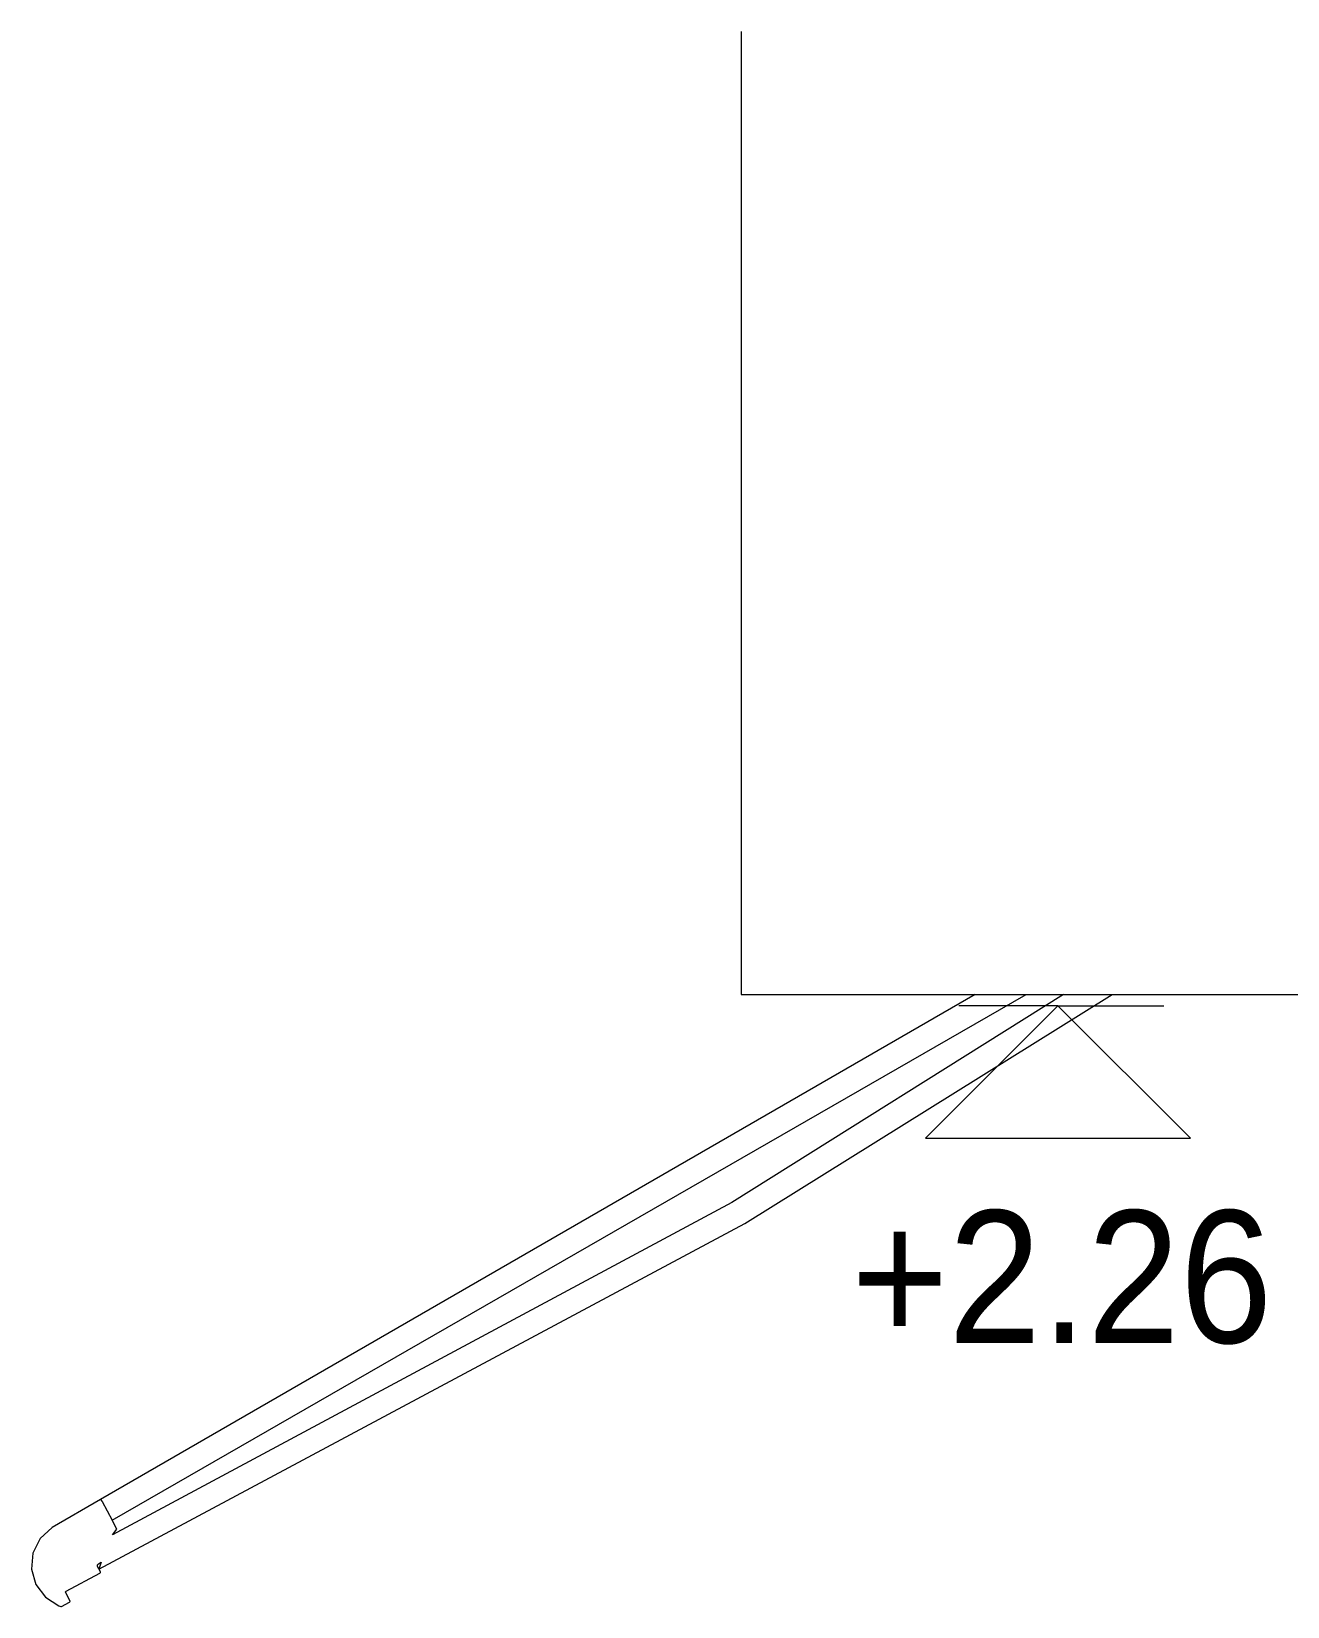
# Model space of a CAD drawing. Header units: metres. Extents: x -0.64 to 0.89, y -0.01 to 0.61.
# Drawn here: x 0.25176 to 0.27547, y 0.39772 to 0.42746 of the extents above; entities that cross this region are included whole.
import ezdxf
from ezdxf.xclip import XClip

# ---------------------------------------------------------------- set-up
doc = ezdxf.new("R2010")
doc.units = ezdxf.units.M
doc.header["$MEASUREMENT"] = 0
doc.header["$XCLIPFRAME"] = 0
for name, color, linetype in [('011_Stift 1.Grau', 7, 'Continuous'), ('014 Markisen 3D', 7, 'Continuous'), ('025 Unterzüge', 7, 'Continuous'), ('120 Bemassungen Detail', 7, 'Continuous')]:
    doc.layers.add(name, color=color, linetype=linetype)
doc.styles.add('ERSTELLTER_STIL_5', font='Arial.ttf', dxfattribs={"width": 0.9})

# ---------------------------------------------------------------- blocks, each defined once
blk = doc.blocks.new('Zeichnung_6_5', base_point=(-3.546987159042529, 0.3636633685485122))
at = {"layer": '014 Markisen 3D', "color": 7, "linetype": 'Continuous', "lineweight": 13, "ltscale": 1000}
for p, q in [((0.2695721484551108, 0.4092777163477989), (0.2530591498755148, 0.3997439311028348)), ((0.2532765239718219, 0.3993518839634671), (0.2705358237757146, 0.4092777163477989)), ((0.2712424633933425, 0.4092777163477989), (0.2649772614320032, 0.4053513782855671)), ((0.265225086099443, 0.4049539035630247), (0.2721597786158628, 0.4092777163477989)), ((0.2649772614320032, 0.4053513782855671), (0.2532838615764015, 0.3990749796470269)), ((0.2530303800256439, 0.398428477650975), (0.265225086099443, 0.4049539035630247)), ((0.2530591498755148, 0.3997439311028348), (0.2521433397401041, 0.3992151893664503)), ((0.2530591498755148, 0.3997439311028348), (0.2530889393792136, 0.3997022106736045)), ((0.2530889393792136, 0.3997022106736045), (0.2532765239718219, 0.3993518839634671)), ((0.2533669072580197, 0.3991830849070514), (0.2532765239718219, 0.3993518839634671)), ((0.2521433397401041, 0.3992151893664503), (0.2519184084965271, 0.3990057407612599)), ((0.2532838615764015, 0.3990749796470269), (0.2533669072580197, 0.3991830849070514)), ((0.2519184084965271, 0.3990057407612599), (0.2517819505177432, 0.3987303464106557)), ((0.2517819505177432, 0.3987303464106557), (0.2517557468779845, 0.3984295558495202)), ((0.253001534555513, 0.3985078325760344), (0.2530209421293279, 0.3985315114748555)), ((0.2530045569265483, 0.3984773673687224), (0.253001534555513, 0.3985078325760344)), ((0.2530562567907304, 0.3983794879193354), (0.2530045569265483, 0.3984773673687224)), ((0.2530209421293279, 0.3985315114748555), (0.2530687926783416, 0.3985571296674403)), ((0.2530687926783416, 0.3985571296674403), (0.2530303800256439, 0.398428477650975)), ((0.2517557468779845, 0.3984295558495202), (0.2518378948739361, 0.3981390154926545)), ((0.2524121234163696, 0.3980120759091729), (0.2530480117430313, 0.398352515880161)), ((0.2530480117430313, 0.398352515880161), (0.2530576984543961, 0.398364300443899)), ((0.2530576984543961, 0.398364300443899), (0.2530562567907304, 0.3983794879193354)), ((0.2518378948739361, 0.3981390154926545), (0.252017719852127, 0.3978964793646857)), ((0.252017719852127, 0.3978964793646857), (0.2522718551522288, 0.3977334567203858)), ((0.2524007803773752, 0.3980002303613543), (0.2524121234163696, 0.3980120759091729)), ((0.2524019781047185, 0.3979838744309334), (0.2524007803773752, 0.3980002303613543)), ((0.2524810159125587, 0.3978362441685807), (0.2524019781047185, 0.3979838744309334)), ((0.2522718551522288, 0.3977334567203858), (0.2523100189898776, 0.3977229308680717)), ((0.2523100189898776, 0.3977229308680717), (0.252319672328484, 0.3977245277022053)), ((0.252319672328484, 0.3977245277022053), (0.2524738490634048, 0.3978070693844145)), ((0.2524738490634048, 0.3978070693844145), (0.2524839333909753, 0.3978200614329487)), ((0.2524839333909753, 0.3978200614329487), (0.2524810159125587, 0.3978362441685807))]:
    blk.add_line(p, q, dxfattribs=at)
at = {"layer": '025 Unterzüge', "color": 7, "linetype": 'Continuous', "lineweight": 13, "ltscale": 1000}
for p, q in [((0.2651584670897792, 0.4274582880213622), (0.2651551763887893, 0.4092777163477989)), ((0.2651551763887893, 0.4092777163477989), (0.2851551788351406, 0.4092777163477989))]:
    blk.add_line(p, q, dxfattribs=at)
at = {"layer": '120 Bemassungen Detail', "color": 7, "linetype": 'Continuous', "lineweight": 13, "ltscale": 1000}
for p, q in [((0.271138853879741, 0.4090633182746258), (0.2686388529641062, 0.406563317358991)), ((0.271138853879741, 0.4090633182746258), (0.2692638519733333, 0.4090633182746258)), ((0.271138853879741, 0.4090633182746258), (0.2731388536365034, 0.4090633182746258)), ((0.2736388523560124, 0.406563317358991), (0.271138853879741, 0.4090633182746258)), ((0.2686388529641062, 0.406563317358991), (0.2736388523560124, 0.406563317358991))]:
    blk.add_line(p, q, dxfattribs=at)
at = {"layer": '120 Bemassungen Detail', "color": 7, "linetype": 'Continuous', "lineweight": 13, "insert": (0.2672349980733064, 0.402664322657492), "char_height": 0.0025, "attachment_point": 7, "style": 'ERSTELLTER_STIL_5'}
blk.add_mtext('\\A1;{\\pql;\\fArial|b0|i0|c0|p0;\\W0.900000;+2.26}', dxfattribs=at)

msp = doc.modelspace()

# ---------------------------------------------------------------- block references
at = {"layer": '011_Stift 1.Grau', "color": 7, "linetype": 'Continuous', "lineweight": 13, "ltscale": 1000}
ref = msp.add_blockref('Zeichnung_6_5', (-3.546987159042529, 0.3636633685485122), dxfattribs=at)
XClip(ref).set_block_clipping_path([(0.2394168841950646, 0.2863844754022507), (0.4031196229619455, 0.4274582881007655)])

doc.saveas('drawing.dxf')
